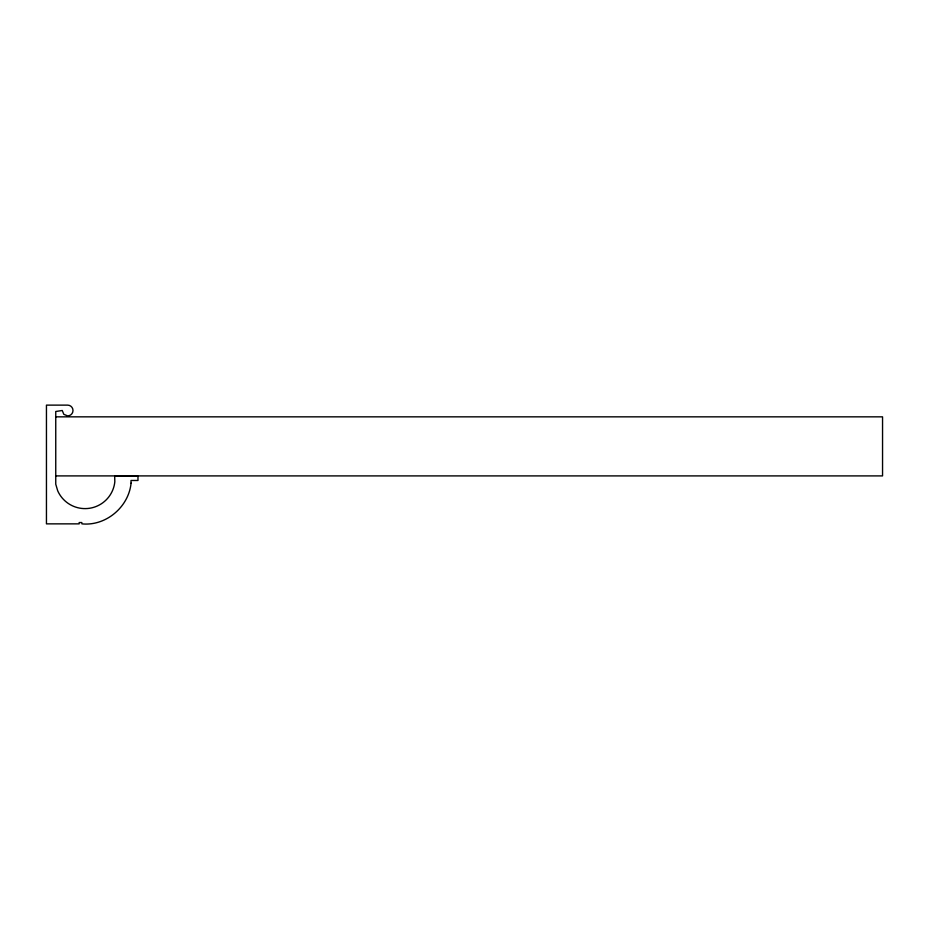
<?xml version="1.0" encoding="UTF-8"?>
<svg xmlns="http://www.w3.org/2000/svg" width="929" height="929" viewBox="0 0 929 929"><rect width="100%" height="100%" fill="white"/><g stroke="black" fill="none" stroke-linecap="round" stroke-linejoin="round"><path stroke-width="1.39" d="M55.752 416.842L882.55 416.842L882.55 475.903L55.752 475.903M131.07 483.185C128.678 507.025 105.918 526.29 81.926 523.863L81.798 522.551L79.174 522.551L79.174 523.863L46.45 523.863L46.45 405.125L67.62 405.125A5.377 5.377 0 0 1 72.996 410.502A5.377 5.377 0 0 1 67.62 415.89L63.811 414.311L62.243 410.502L55.752 411.501L55.752 484.195L57.714 490.837A29.925 29.925 0 0 0 114.824 481.803L114.685 476.287L137.98 476.287L137.98 480.479L131.001 480.479L131.07 483.185"/></g></svg>
